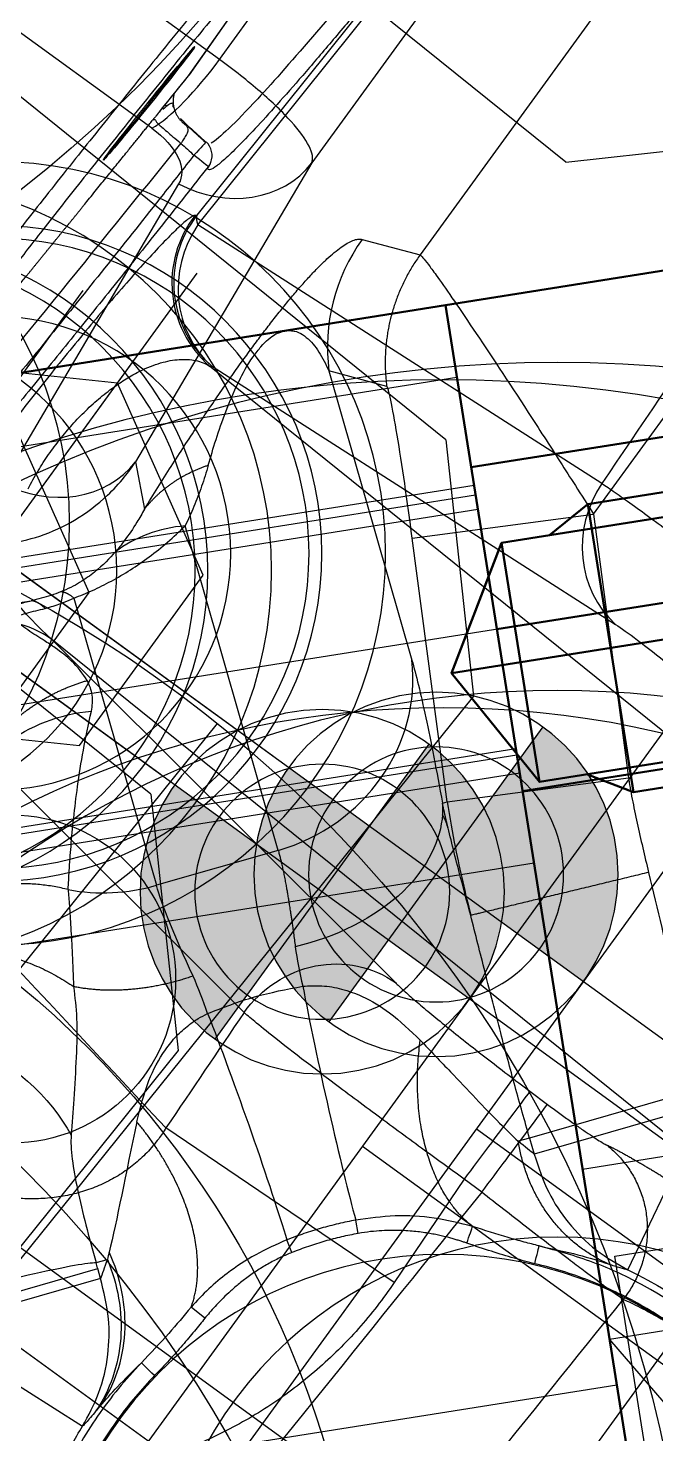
# Model space of a CAD drawing. Header units: millimetres. Extents: x 10462777 to 22643323, y 453826 to 1389191.
# Drawn here: x 11287699.56 to 11287716.79, y 585169.35 to 585207.93 of the extents above; entities that cross this region are included whole.
import ezdxf

# ---------------------------------------------------------------- set-up
doc = ezdxf.new("R2010")
doc.units = ezdxf.units.MM
doc.header["$LTSCALE"] = 200
doc.header["$MEASUREMENT"] = 0
for name, pattern in [('CENTER', [2, 1.25, -0.25, 0.25, -0.25]), ('HIDDEN', [3.75, 2.5, -1.25]), ('PHANTOM', [2.5, 1.25, -0.25, 0.25, -0.25, 0.25, -0.25])]:
    doc.linetypes.add(name, pattern=pattern)
doc.layers.get('0').update_dxf_attribs({"linetype": 'CONTINUOUS'})
for name, color, linetype in [('1', 1, 'CENTER'), ('CDQ2A50-25DC-A93L', 7, 'CONTINUOUS'), ('CENTER', 1, 'CONTINUOUS'), ('CL', 3, 'CONTINUOUS'), ('DR1431-08-007-000', 7, 'CONTINUOUS'), ('DR1433-A-002-023-000', 7, 'CONTINUOUS'), ('DR1501-002-005-002', 7, 'CONTINUOUS'), ('HIDDEN', 7, 'HIDDEN'), ('HL', 2, 'HIDDEN'), ('THIN', 3, 'CONTINUOUS')]:
    doc.layers.add(name, color=color, linetype=linetype)
doc.layers.add('DR1431-08-005-000', color=7, linetype='CONTINUOUS', lineweight=50)
doc.layers.add('LAYOUT', color=8, linetype='CONTINUOUS', lineweight=25)

# ---------------------------------------------------------------- blocks, each defined once
blk = doc.blocks.new('A$C321A0869')
at = {"layer": '1', "color": 155, "linetype": 'Continuous'}
for p, q in [((150.657, 285.091), (150.657, 261.085)), ((158.694, 258.125), (158.694, 285.091)), ((146.772, 281.313), (146.772, 261.384)), ((143.05, 262.187), (143.05, 279.228)), ((143.05, 262.187), (126.778, 262.187)), ((146.772, 261.384), (147.675, 251.903)), ((149.123, 260.498), (150.657, 261.085)), ((142.66, 259.573), (127.241, 259.573)), ((144.148, 258.77), (145.052, 249.289)), ((155.051, 254.667), (158.694, 258.125)), ((158.694, 258.125), (163.717, 252.833)), ((152.037, 257.627), (150.503, 257.04)), ((150.503, 257.04), (157.009, 251.957)), ((160.074, 249.375), (155.051, 254.667)), ((160.074, 249.375), (163.717, 252.833)), ((147.675, 251.903), (148.633, 250.991)), ((157.106, 245.576), (149.806, 251.28)), ((159.993, 249.272), (160.074, 249.375)), ((148.5, 247.885), (154.964, 242.835)), ((170.361, 247.124), (167.327, 243.24)), ((170.721, 246.842), (167.686, 242.959)), ((171.63, 241.898), (170.721, 246.842)), ((157.106, 245.576), (154.964, 242.835)), ((167.327, 243.24), (167.126, 242.984)), ((167.327, 243.24), (167.686, 242.959)), ((415.077, 242.505), (413.077, 242.505)), ((415.077, 242.54), (415.077, 242.505)), ((415.077, 242.505), (417.077, 242.505)), ((416.348, 242.134), (422.455, 242.531)), ((416.38, 242.135), (422.488, 242.532)), ((415.078, 242.139), (416.345, 242.134)), ((413.512, 239.556), (413.476, 239.593)), ((422.508, 239.578), (413.512, 239.556)), ((413.318, 239.37), (422.315, 239.391)), ((414.752, 226.281), (413.318, 239.37)), ((165.057, 238.356), (164.788, 238.614)), ((398.701, 238.074), (397.284, 224.823)), ((163.893, 236.866), (163.577, 237.065)), ((410.507, 206.072), (410.507, 236.687)), ((410.507, 236.687), (410.542, 236.65)), ((410.542, 236.65), (411.976, 223.561)), ((401.949, 235.354), (400.532, 222.103)), ((401.949, 206.072), (401.949, 235.354)), ((163.02, 234.001), (162.536, 234.024)), ((159.704, 233.483), (159.904, 233.739)), ((156.805, 229.493), (159.839, 233.377)), ((160.063, 233.202), (157.029, 229.318)), ((160.063, 233.202), (159.839, 233.377)), ((157.029, 229.318), (162.046, 229.632)), ((394.103, 216.965), (393.474, 224.505)), ((397.516, 217.25), (394.103, 216.965)), ((397.537, 216.648), (397.516, 217.25)), ((400.528, 217.358), (400.549, 216.756))]:
    blk.add_line(p, q, dxfattribs=at)
at = {"layer": '1', "color": 155, "linetype": 'Continuous', "extrusion": (0, 0, -1)}
blk.add_arc((-173.75, 230.365), 11.727, 79.5826, 127.5149, dxfattribs=at)
at = {"layer": '1', "color": 155, "linetype": 'Continuous'}
for centre, start, end in [((416.348, 242.637), 269.7329, 273.7184), ((414.735, 240.654), 286.3248, 356.523)]:
    blk.add_arc(centre, 0.503, start, end, dxfattribs=at)
for centre, major_axis, ratio, start_param, end_param in [((143.758, 261.384), (3.004, 0.286), 0.87535, 4.75906, 6.174726), ((154.146, 260.498), (-1.799, 4.697), 0.998429, 1.205492, 1.963716), ((144.661, 251.903), (-3.004, -0.286), 0.87535, 1.617467, 3.033135), ((153.365, 248.498), (-3.097, -3.964), 0.9436, 1.570795, 2.984605), ((143.992, 250.627), (-3.469, -3.642), 0.997391, 0.77587, 1.562653), ((151.223, 245.757), (3.097, 3.964), 0.9436, 4.22395, 4.712389), ((416.348, 242.637), (-0.033, 0.502), 0.965636, 3.074391, 3.141616), ((414.735, 240.654), (0.007, -0.503), 0.015247, 0.052361, 1.570594), ((414.735, 240.654), (-0.502, 0.031), 0.000925, 3.138893, 4.697168), ((414.735, 240.654), (-0.141, 0.483), 0.981358, 2.865819, 3.174421), ((413.519, 236.579), (2.158, 2.11), 0.997396, 0.811863, 2.330296), ((413.554, 236.543), (-2.158, -2.11), 0.997396, 3.953456, 5.471889), ((413.554, 236.543), (-0.007, 3.018), 0.217539, 0.053641, 0.356865), ((413.554, 236.543), (3, 0.329), 0.940037, 1.546497, 2.987638), ((398.937, 235.246), (3.001, -0.321), 0.938062, 0.151539, 1.749148), ((414.988, 223.454), (3, 0.329), 0.940037, 1.546497, 2.987638)]:
    blk.add_ellipse(centre, major_axis=major_axis, ratio=ratio, start_param=start_param, end_param=end_param, dxfattribs=at)
at = {"layer": '1', "color": 155, "linetype": 'Continuous', "extrusion": (0, 0, -1)}
for start_param, end_param in [(0.000303, 1.570796), (3.141594, 6.283184), (1.570796, 3.14129)]:
    blk.add_ellipse((415.077, 242.505), major_axis=(-2, 0), ratio=0.017455, start_param=start_param, end_param=end_param, dxfattribs=at)
at = {"layer": '1', "color": 155, "linetype": 'Continuous'}
for points, degree in [([(142.66, 259.573), (142.896, 260.1), (143.05, 261.133), (143.05, 262.187)], 3), ([(148.633, 250.991), (148.615, 251.23), (148.581, 251.7), (148.538, 252.381), (148.502, 253.041), (148.472, 253.68), (148.449, 254.298), (148.432, 254.89), (148.423, 255.45), (148.419, 255.957), (148.421, 256.408), (148.428, 256.837), (148.44, 257.269), (148.459, 257.706), (148.484, 258.125), (148.517, 258.517), (148.556, 258.878), (148.601, 259.206), (148.653, 259.5), (148.712, 259.762), (148.778, 259.988), (148.851, 260.179), (148.932, 260.33), (149.022, 260.441), (149.089, 260.484), (149.123, 260.498)], 3), ([(142.66, 259.573), (143.076, 259.573), (143.828, 259.405), (144.127, 258.995), (144.148, 258.77)], 3), ([(149.342, 253.002), (149.413, 252.809), (149.542, 252.424), (149.695, 251.849), (149.773, 251.468), (149.806, 251.28)], 3), ([(157.009, 251.957), (157.169, 251.831), (157.537, 251.529), (158.223, 250.927), (159.042, 250.175), (159.663, 249.588), (159.993, 249.272)], 3), ([(148.5, 247.885), (148.597, 248.031), (148.789, 248.34), (149.062, 248.859), (149.307, 249.418), (149.516, 250.011), (149.686, 250.63), (149.771, 251.061), (149.806, 251.28)], 3), ([(149.806, 251.28), (149.266, 250.814), (148.867, 250.214), (148.677, 249.58)], 3), ([(165.688, 251.059), (167.278, 249.705), (168.778, 248.36), (170.361, 247.124)], 3), ([(159.993, 249.272), (160.057, 249.196), (160.118, 249.113), (160.173, 249.024)], 3), ([(160.511, 248.814), (160.31, 248.97), (160.17, 249.016)], 2), ([(148.105, 247.805), (148.055, 247.726), (147.95, 247.572), (147.78, 247.349), (147.659, 247.207), (147.597, 247.137)], 3), ([(149.334, 243.535), (149.564, 244.325), (150.058, 245.085), (150.712, 245.655)], 3), ([(159.038, 243.712), (159.285, 243.452), (159.554, 243.208), (159.841, 242.956)], 3), ([(157.24, 241.41), (156.179, 242.009), (155.399, 242.494), (154.964, 242.835)], 3), ([(167.686, 242.959), (167.567, 242.96), (167.373, 242.972), (167.126, 242.984)], 3), ([(421.739, 242.545), (421.625, 242.551), (421.349, 242.562), (420.783, 242.578), (420.083, 242.593), (419.266, 242.605), (418.353, 242.615), (417.364, 242.622), (416.322, 242.627), (415.251, 242.629), (414.176, 242.628), (413.122, 242.624), (412.113, 242.617), (411.173, 242.608), (410.324, 242.597), (409.583, 242.583), (408.971, 242.568), (408.503, 242.551), (408.295, 242.539), (408.216, 242.533)], 3), ([(415.107, 242.139), (415.111, 242.139), (415.118, 242.139), (415.128, 242.139), (415.134, 242.139)], 3), ([(415.134, 242.139), (415.539, 242.137), (415.943, 242.136), (416.348, 242.134)], 3), ([(415.32, 242.14), (415.318, 242.119), (415.317, 242.099), (415.316, 242.078)], 3), ([(158.168, 240.815), (157.854, 241.032), (157.552, 241.234), (157.24, 241.41)], 3), ([(162.825, 231.917), (162.751, 231.398), (162.678, 230.361), (162.79, 228.79), (163.123, 227.258), (163.67, 225.785), (164.419, 224.405), (165.356, 223.145), (166.462, 222.03), (167.715, 221.083), (169.089, 220.322), (170.556, 219.764), (172.088, 219.418), (173.654, 219.293), (175.221, 219.391), (176.759, 219.71), (178.236, 220.242), (179.623, 220.979), (180.892, 221.904), (182.017, 223), (182.976, 224.243), (183.749, 225.61), (184.321, 227.072), (184.68, 228.601), (184.82, 230.165), (184.737, 231.733), (184.433, 233.274), (183.914, 234.756), (183.19, 236.15), (182.277, 237.427), (181.192, 238.563), (179.957, 239.533), (178.598, 240.319), (177.141, 240.905), (175.616, 241.278), (174.052, 241.432), (172.485, 241.364), (170.938, 241.073), (169.952, 240.739), (169.468, 240.535)], 3), ([(404.01, 241.184), (407.26, 241.152), (411.007, 241.134), (414.772, 241.135)], 3), ([(414.772, 241.135), (414.767, 241.055), (414.757, 240.894), (414.747, 240.734), (414.743, 240.654)], 3), ([(415.213, 240.625), (415.261, 241.368)], 1), ([(169.468, 240.535), (169.38, 240.75), (169.281, 240.992), (169.277, 241)], 3), ([(393.474, 224.505), (394.259, 230.025), (395.045, 235.545), (395.83, 241.065)], 3), ([(167.626, 239.896), (167.568, 240.09), (167.502, 240.308), (167.487, 240.36)], 3), ([(169.468, 240.535), (169.295, 240.465), (168.928, 240.324), (168.314, 240.11), (167.863, 239.967), (167.626, 239.896)], 3), ([(413.476, 239.593), (413.45, 239.62), (413.328, 239.671), (412.949, 239.742), (412.405, 239.802), (411.729, 239.852), (410.956, 239.892), (410.116, 239.92), (409.233, 239.939), (408.323, 239.948), (407.398, 239.949), (406.465, 239.941), (405.529, 239.926), (404.59, 239.903), (403.98, 239.882), (403.678, 239.871)], 3), ([(414.742, 240.151), (414.064, 240.142), (412.713, 240.128), (410.689, 240.115), (408.693, 240.113), (406.728, 240.121), (405.441, 240.134), (404.805, 240.142)], 3), ([(422.459, 239.626), (421.971, 239.629), (421.024, 239.637), (419.67, 239.661), (418.439, 239.696), (417.359, 239.741), (416.442, 239.795), (415.694, 239.858), (415.144, 239.928), (414.81, 240.001), (414.673, 240.072), (414.682, 240.114), (414.703, 240.134)], 3), ([(414.703, 240.134), (414.706, 240.137), (414.715, 240.142), (414.732, 240.148), (414.742, 240.151)], 3), ([(167.626, 239.896), (167.599, 239.888), (167.54, 239.87), (167.444, 239.839), (167.34, 239.803), (167.227, 239.762), (167.105, 239.715), (166.975, 239.662), (166.836, 239.601), (166.687, 239.532), (166.526, 239.451), (166.355, 239.359), (166.172, 239.251), (165.975, 239.126), (165.766, 238.98), (165.544, 238.808), (165.308, 238.606), (165.141, 238.444), (165.057, 238.356)], 3), ([(164.788, 238.614), (164.732, 238.556), (164.623, 238.438), (164.462, 238.256), (164.305, 238.069), (164.151, 237.878), (164.001, 237.682), (163.856, 237.481), (163.714, 237.276), (163.623, 237.136), (163.577, 237.065)], 3), ([(401.949, 235.354), (401.996, 236.39), (402.223, 237.441), (402.674, 238.458)], 3), ([(165.057, 238.356), (165.003, 238.3), (164.897, 238.187), (164.742, 238.013), (164.591, 237.833), (164.443, 237.649), (164.299, 237.461), (164.159, 237.268), (164.024, 237.07), (163.936, 236.935), (163.893, 236.866)], 3), ([(158.337, 237.268), (158.928, 235.948), (159.509, 234.716), (159.828, 233.93)], 3), ([(163.893, 236.866), (163.838, 236.779), (163.727, 236.592), (163.562, 236.268), (163.416, 235.924), (163.295, 235.578), (163.202, 235.249), (163.135, 234.95), (163.087, 234.678), (163.054, 234.43), (163.032, 234.203), (163.023, 234.066), (163.02, 234.001)], 3), ([(159.828, 233.93), (159.855, 233.863), (159.88, 233.799), (159.904, 233.739)], 3), ([(163.02, 234.001), (163.013, 233.858), (162.997, 233.555), (162.96, 233.051), (162.906, 232.504), (162.855, 232.117), (162.825, 231.917)], 3), ([(159.839, 233.377), (159.794, 233.412), (159.749, 233.447), (159.704, 233.483)], 3), ([(159.904, 233.739), (159.974, 233.503), (160.033, 233.317), (160.063, 233.202)], 3), ([(162.825, 231.917), (162.569, 231.954), (162.335, 231.988), (162.328, 231.99)], 3), ([(162.096, 230.188), (162.097, 230.207), (162.1, 230.245), (162.105, 230.304), (162.108, 230.344), (162.11, 230.365)], 3), ([(162.096, 230.188), (162.089, 230.103), (162.078, 229.949), (162.062, 229.764), (162.052, 229.671), (162.046, 229.632)], 3), ([(162.825, 226.104), (162.678, 226.479), (162.424, 227.246), (162.163, 228.428), (162.071, 229.23), (162.046, 229.632)], 3), ([(437.273, 228.161), (429.766, 227.534), (422.259, 226.908), (414.752, 226.281)], 3), ([(414.752, 226.281), (414.765, 226.157), (414.789, 225.864), (414.825, 225.291), (414.859, 224.597), (414.89, 223.794), (414.919, 222.896), (414.944, 221.92), (414.965, 220.884), (414.981, 219.807), (414.989, 219.075), (414.992, 218.709)], 3), ([(397.284, 224.823), (396.014, 224.717), (394.744, 224.611), (393.474, 224.505)], 3), ([(394.103, 216.965), (393.567, 216.921), (392.499, 216.901), (390.908, 217.08), (389.353, 217.465), (387.852, 218.051), (386.425, 218.834), (385.094, 219.807), (383.88, 220.96), (382.802, 222.283), (382.193, 223.264), (381.915, 223.781)], 3), ([(411.976, 223.561), (412.014, 223.213), (412.057, 221.902), (412.017, 219.845), (411.98, 218.817)], 3), ([(400.532, 222.103), (400.522, 222.014), (400.506, 221.802), (400.487, 221.377), (400.475, 220.86), (400.471, 220.261), (400.474, 219.594), (400.485, 218.877), (400.502, 218.122), (400.518, 217.614), (400.528, 217.358)], 3), ([(397.537, 216.648), (392.915, 216.648), (388.292, 216.648), (383.669, 216.648)], 3), ([(400.549, 216.756), (400.554, 216.629), (400.564, 216.38), (400.583, 216.012), (400.604, 215.673), (400.627, 215.371), (400.651, 215.119), (400.675, 214.924), (400.69, 214.839), (400.698, 214.807)], 3), ([(385.195, 211.778), (389.359, 211.778), (393.522, 211.778), (397.686, 211.778)], 3)]:
    blk.add_open_spline(points, degree=degree, dxfattribs=at)
for points, degree, knots in [([(146.772, 261.384), (146.744, 261.443), (146.691, 261.559), (146.376, 261.766), (145.714, 261.983), (144.714, 262.121), (143.794, 262.179), (143.297, 262.184), (143.05, 262.187)], 3, [0, 0, 0, 0, 0.132139, 0.256389, 0.507677, 0.754767, 0.87835, 1, 1, 1, 1]), ([(150.657, 261.085), (150.686, 261.083), (150.743, 261.079), (150.978, 261.013), (151.377, 260.886), (152.031, 260.66), (153.347, 260.185), (155.116, 259.519), (156.826, 258.858), (157.872, 258.449), (158.404, 258.24), (158.694, 258.125)], 3, [0, 0, 0, 0, 0.077097, 0.154732, 0.233077, 0.351193, 0.475205, 0.73083, 0.86431, 0.92586, 1, 1, 1, 1]), ([(149.342, 253.002), (149.261, 253.227), (149.101, 253.672), (148.871, 254.438), (148.696, 255.144), (148.577, 255.961), (148.602, 256.519), (148.668, 256.899), (148.797, 257.136), (149.066, 257.406), (149.464, 257.449), (149.978, 257.322), (150.327, 257.134), (150.503, 257.04)], 3, [0, 0, 0, 0, 0.088282, 0.174016, 0.253238, 0.300152, 0.32023, 0.343686, 0.399767, 0.461906, 0.637167, 0.817571, 1, 1, 1, 1]), ([(155.051, 254.667), (154.344, 255.412), (153.266, 256.52), (152.277, 257.467), (152.059, 257.636), (152.037, 257.627)], 3, [0, 0, 0, 0, 0.5, 0.75, 1, 1, 1, 1]), ([(163.717, 252.833), (163.762, 252.787), (163.903, 252.646), (164.217, 252.35), (164.806, 251.817), (165.333, 251.361), (165.688, 251.059)], 3, [0, 0, 0, 0, 0.125, 0.25, 0.5, 1, 1, 1, 1]), ([(142.9, 246.709), (143.044, 246.714), (143.33, 246.724), (143.899, 246.809), (144.603, 247.008), (145.403, 247.408), (146.145, 247.977), (146.796, 248.726), (147.312, 249.653), (147.584, 250.564), (147.681, 251.331), (147.677, 251.729), (147.675, 251.903)], 3, [0, 0, 0, 0, 0.049204, 0.098006, 0.195949, 0.298758, 0.410567, 0.535096, 0.675092, 0.831009, 0.926119, 1, 1, 1, 1]), ([(148.633, 250.991), (148.652, 250.857), (148.69, 250.518), (148.704, 250.044), (148.687, 249.708), (148.677, 249.58)], 3, [0, 0, 0, 0, 0.292514, 0.729303, 1, 1, 1, 1]), ([(148.677, 249.58), (148.65, 249.335), (148.61, 248.977), (148.428, 248.427), (148.273, 248.084), (148.159, 247.895), (148.105, 247.805)], 3, [0, 0, 0, 0, 0.542193, 0.791502, 0.901502, 1, 1, 1, 1]), ([(160.401, 248.913), (160.396, 248.917), (160.248, 249.046), (160.118, 249.16), (159.993, 249.272)], 3, [0, 0, 0, 0, 0.031387, 1, 1, 1, 1]), ([(160.074, 249.375), (160.381, 249.075), (161.141, 248.333), (161.949, 247.645), (162.43, 247.235)], 3, [0, 0, 0, 0, 0.404814, 1, 1, 1, 1]), ([(160.173, 249.024), (160.54, 248.443), (160.705, 247.609), (160.356, 245.634), (159.752, 244.529), (159.038, 243.712)], 3, [0, 0, 0, 0, 0.464674, 0.464674, 1, 1, 1, 1]), ([(162.43, 247.235), (162.108, 247.496), (161.576, 247.927), (160.909, 248.48), (160.556, 248.779), (160.401, 248.913)], 3, [0, 0, 0, 0, 0.438524, 0.722428, 1, 1, 1, 1]), ([(148.029, 247.189), (148.056, 247.222), (148.169, 247.366), (148.33, 247.596), (148.453, 247.801), (148.5, 247.885)], 3, [0, 0, 0, 0, 0.152753, 0.660661, 1, 1, 1, 1]), ([(149.081, 243.888), (148.993, 244.044), (148.825, 244.339), (148.44, 244.769), (147.838, 245.257), (147.295, 245.746), (147.107, 246.145), (147.088, 246.391), (147.18, 246.618), (147.365, 246.865), (147.517, 247.043), (147.597, 247.137)], 3, [0, 0, 0, 0, 0.112378, 0.212022, 0.38125, 0.626937, 0.716016, 0.791077, 0.882736, 0.937814, 1, 1, 1, 1]), ([(150.126, 246.27), (149.914, 246.343), (149.557, 246.467), (148.982, 246.481), (148.605, 246.465), (148.258, 246.443), (147.893, 246.419), (147.536, 246.439), (147.55, 246.581), (147.598, 246.67), (147.748, 246.861), (147.912, 247.052), (148.029, 247.189)], 3, [0, 0, 0, 0, 0.265002, 0.446461, 0.55115, 0.587095, 0.728981, 0.842237, 0.862993, 0.883813, 0.916512, 1, 1, 1, 1]), ([(167.327, 243.24), (166.941, 243.544), (166.154, 244.163), (164.931, 245.157), (163.684, 246.189), (162.84, 246.893), (162.43, 247.235)], 3, [0, 0, 0, 0, 0.23103, 0.471256, 0.743564, 1, 1, 1, 1]), ([(150.712, 245.655), (150.642, 245.789), (150.502, 246.054), (150.251, 246.198), (150.126, 246.27)], 3, [0, 0, 0, 0, 0.502274, 1, 1, 1, 1]), ([(153.073, 241.317), (152.98, 241.459), (152.767, 241.791), (152.423, 242.345), (152.028, 243.011), (151.6, 243.781), (151.153, 244.658), (150.858, 245.308), (150.712, 245.655)], 3, [0, 0, 0, 0, 0.110797, 0.25457, 0.416303, 0.596038, 0.793872, 1, 1, 1, 1]), ([(157.106, 245.576), (157.11, 245.573), (157.13, 245.557), (157.165, 245.529), (157.21, 245.493), (157.254, 245.456), (157.299, 245.419), (157.344, 245.379), (157.393, 245.337), (157.442, 245.294), (157.493, 245.249), (157.544, 245.202), (157.597, 245.154), (157.652, 245.104), (157.708, 245.052), (157.764, 244.999), (157.817, 244.949), (157.866, 244.902), (157.911, 244.858), (157.955, 244.816), (157.999, 244.773), (158.044, 244.73), (158.089, 244.685), (158.136, 244.639), (158.183, 244.593), (158.232, 244.543), (158.286, 244.49), (158.346, 244.429), (158.414, 244.36), (158.491, 244.282), (158.578, 244.193), (158.676, 244.092), (158.786, 243.978), (158.907, 243.851), (158.994, 243.76), (159.038, 243.712)], 3, [0, 0, 0, 0, 0.010976, 0.045454, 0.078064, 0.109454, 0.140269, 0.171103, 0.20204, 0.232936, 0.263832, 0.294787, 0.325628, 0.356353, 0.387618, 0.419091, 0.44824, 0.473862, 0.497072, 0.519164, 0.541262, 0.563523, 0.58577, 0.607833, 0.629828, 0.652644, 0.677303, 0.704798, 0.735639, 0.769942, 0.807853, 0.849696, 0.895847, 0.946724, 1, 1, 1, 1]), ([(159.841, 242.956), (159.978, 243.067), (160.269, 243.303), (160.775, 243.544), (161.421, 243.73), (162.276, 243.794), (162.946, 243.702), (163.323, 243.65)], 3, [0, 0, 0, 0, 0.125876, 0.26756, 0.431245, 0.679946, 1, 1, 1, 1]), ([(163.323, 243.65), (163.718, 243.578), (164.446, 243.447), (165.49, 243.25), (166.399, 243.089), (166.897, 243.017), (167.126, 242.984)], 3, [0, 0, 0, 0, 0.297791, 0.549146, 0.79288, 1, 1, 1, 1]), ([(422.215, 243.048), (422.043, 243.055), (421.706, 243.069), (420.938, 243.087), (420.039, 243.102), (419.031, 243.114), (417.959, 243.123), (416.86, 243.128), (415.765, 243.131), (414.341, 243.132), (412.522, 243.126), (410.452, 243.108), (408.613, 243.078), (408.029, 243.05), (407.725, 243.036)], 3, [0, 0, 0, 0, 0.070682, 0.139053, 0.205122, 0.268885, 0.330342, 0.389493, 0.446337, 0.500874, 0.608644, 0.727773, 0.858235, 1, 1, 1, 1]), ([(158.168, 240.815), (158.414, 241.197), (158.906, 241.962), (159.529, 242.625), (159.841, 242.956)], 3, [0, 0, 0, 0, 0.500038, 1, 1, 1, 1]), ([(159.841, 242.956), (160.523, 242.314), (161.488, 241.438), (163.368, 239.79), (164.226, 239.066), (164.788, 238.614)], 3, [0, 0, 0, 0, 0.5, 0.5, 1, 1, 1, 1]), ([(167.686, 242.959), (167.992, 242.738), (168.566, 242.324), (169.573, 241.954), (170.597, 241.782), (171.294, 241.861), (171.63, 241.898)], 3, [0, 0, 0, 0, 0.265143, 0.497577, 0.757868, 1, 1, 1, 1]), ([(162.328, 231.99), (162.29, 231.676), (162.216, 231.049), (162.204, 230.1), (162.263, 229.155), (162.538, 227.286), (163.317, 225.159), (165.443, 222.044), (169.588, 218.906), (176.905, 218.364), (182.342, 222.005), (184.457, 225.791), (185.525, 229.507), (185.119, 234.553), (181.668, 239.345), (177.913, 241.284), (174.88, 241.93), (172.769, 241.937), (170.732, 241.546), (169.762, 241.182), (169.277, 241)], 3, [0, 0, 0, 0, 0.015776, 0.031543, 0.047309, 0.063075, 0.125873, 0.15798, 0.251061, 0.374968, 0.498875, 0.553833, 0.589053, 0.691361, 0.793668, 0.870126, 0.89669, 0.94831, 0.974178, 1, 1, 1, 1]), ([(171.102, 241.716), (171.217, 241.754), (171.44, 241.827), (171.568, 241.875), (171.63, 241.898)], 3, [0, 0, 0, 0, 0.517858, 1, 1, 1, 1]), ([(404.518, 242.19), (406.843, 242.166), (409.442, 242.153), (410.084, 242.15), (410.722, 242.148), (411.332, 242.145), (412.016, 242.144), (413.594, 242.14), (414.764, 242.139)], 2, [0, 0, 0, 0.5, 0.5, 0.625, 0.625, 0.75, 0.75, 1, 1, 1]), ([(414.778, 242.139), (414.803, 242.131), (414.853, 242.116), (414.805, 242.046), (414.793, 241.947), (414.788, 241.758), (414.776, 241.483), (414.773, 241.232), (414.772, 241.135)], 3, [0, 0, 0, 0, 0.126036, 0.252684, 0.395826, 0.502158, 0.808452, 1, 1, 1, 1]), ([(415.107, 242.139), (415.051, 242.139), (414.968, 242.139), (414.86, 242.139), (414.809, 242.14), (414.785, 242.14)], 3, [0, 0, 0, 0, 0.525898, 0.773863, 1, 1, 1, 1]), ([(415.134, 242.139), (415.136, 242.139), (415.139, 242.139), (415.131, 242.139), (415.117, 242.139), (415.107, 242.139)], 3, [0, 0, 0, 0, 0.189317, 0.410072, 1, 1, 1, 1]), ([(415.485, 241.982), (415.49, 241.992), (415.486, 242.017), (415.391, 242.069), (415.264, 242.092), (415.181, 242.102)], 3, [0, 0, 0, 0, 0.217772, 0.59489, 1, 1, 1, 1]), ([(415.404, 241.934), (415.411, 241.931), (415.426, 241.931), (415.455, 241.953), (415.482, 241.978), (415.497, 241.993)], 3, [0, 0, 0, 0, 0.352703, 0.694892, 1, 1, 1, 1]), ([(169.277, 241), (169.628, 241.154), (170.337, 241.466), (170.845, 241.632), (171.102, 241.716)], 3, [0, 0, 0, 0, 0.49452, 1, 1, 1, 1]), ([(415.295, 241.574), (415.292, 241.537), (415.281, 241.446), (415.259, 241.365), (415.246, 241.316)], 3, [0, 0, 0, 0, 0.396142, 1, 1, 1, 1]), ([(153.073, 241.317), (153.165, 241.208), (153.354, 240.984), (153.74, 240.52), (154.208, 239.947), (154.571, 239.486), (154.757, 239.25)], 3, [0, 0, 0, 0, 0.229249, 0.471698, 0.728457, 1, 1, 1, 1]), ([(415.246, 241.316), (415.226, 241.277), (415.186, 241.202), (415.066, 241.166), (414.949, 241.155), (414.849, 241.143), (414.8, 241.138), (414.772, 241.135)], 3, [0, 0, 0, 0, 0.270338, 0.519855, 0.772389, 0.867622, 1, 1, 1, 1]), ([(415.278, 241.454), (415.273, 241.376), (415.257, 241.099), (415.24, 240.822), (415.229, 240.623)], 3, [0, 0, 0, 0, 0.28498, 1, 1, 1, 1]), ([(158.337, 237.268), (158.19, 237.635), (157.921, 238.303), (157.797, 239.158), (157.825, 239.791), (157.912, 240.202), (158.028, 240.54), (158.123, 240.726), (158.168, 240.815)], 3, [0, 0, 0, 0, 0.332596, 0.604526, 0.736299, 0.85181, 0.929059, 1, 1, 1, 1]), ([(158.168, 240.815), (158.956, 240.308), (160.041, 239.583), (162.095, 238.158), (163.003, 237.5), (163.577, 237.065)], 3, [0, 0, 0, 0, 0.5, 0.5, 1, 1, 1, 1]), ([(169.277, 241), (169.146, 240.948), (168.874, 240.839), (168.279, 240.62), (167.81, 240.466), (167.487, 240.36)], 3, [0, 0, 0, 0, 0.22205, 0.462996, 1, 1, 1, 1]), ([(167.487, 240.36), (167.151, 240.226), (166.484, 239.96), (165.57, 239.364), (165.05, 238.865), (164.788, 238.614)], 3, [0, 0, 0, 0, 0.335416, 0.665187, 1, 1, 1, 1]), ([(414.743, 240.654), (414.29, 240.647), (413.016, 240.632), (410.934, 240.617), (408.519, 240.615), (406.557, 240.627), (405.41, 240.64), (405.028, 240.645)], 3, [0, 0, 0, 0, 0.134408, 0.378461, 0.622805, 0.872393, 1, 1, 1, 1]), ([(422.624, 240.102), (420.36, 240.114), (418.374, 240.171), (416.127, 240.325), (415.529, 240.404), (415.294, 240.491)], 3, [0, 0, 0, 0, 0.589975, 0.589975, 1, 1, 1, 1]), ([(154.757, 239.25), (154.953, 239.037), (155.376, 238.58), (155.967, 237.713), (156.557, 236.784), (156.924, 236.19), (157.096, 235.911)], 3, [0, 0, 0, 0, 0.222937, 0.480834, 0.756514, 1, 1, 1, 1]), ([(404.757, 238.454), (404.783, 238.46), (404.984, 238.501), (405.363, 238.563), (405.903, 238.614), (406.434, 238.631), (406.966, 238.615), (407.503, 238.563), (408.036, 238.472), (408.527, 238.347), (408.94, 238.204), (409.274, 238.058), (409.552, 237.907), (409.792, 237.749), (409.998, 237.581), (410.169, 237.406), (410.307, 237.224), (410.414, 237.032), (410.478, 236.851), (410.501, 236.734), (410.507, 236.687)], 3, [0, 0, 0, 0, 0.009963, 0.074429, 0.134527, 0.192669, 0.251292, 0.312836, 0.379333, 0.448899, 0.513275, 0.569054, 0.622128, 0.676849, 0.731687, 0.786085, 0.841196, 0.898228, 0.958356, 1, 1, 1, 1]), ([(163.577, 237.065), (163.418, 236.792), (163.101, 236.248), (162.808, 235.45), (162.615, 234.708), (162.563, 234.257), (162.536, 234.024)], 3, [0, 0, 0, 0, 0.291672, 0.579176, 0.782285, 1, 1, 1, 1]), ([(150.227, 233.954), (150.765, 234.921), (151.853, 235.854), (154.55, 236.622), (156.037, 236.422), (157.096, 235.911)], 3, [0, 0, 0, 0, 0.5, 0.5, 1, 1, 1, 1]), ([(157.096, 235.911), (157.151, 235.831), (157.267, 235.662), (157.593, 235.297), (158.117, 234.795), (158.87, 234.15), (159.423, 233.708), (159.704, 233.483)], 3, [0, 0, 0, 0, 0.104926, 0.220029, 0.465508, 0.72841, 1, 1, 1, 1]), ([(162.11, 230.365), (162.096, 231.037), (161.885, 231.752), (161.078, 233.014), (160.486, 233.553), (159.828, 233.93)], 3, [0, 0, 0, 0, 0.5, 0.5, 1, 1, 1, 1]), ([(162.536, 234.024), (162.515, 233.711), (162.467, 233.031), (162.376, 232.355), (162.327, 231.99)], 3, [0, 0, 0, 0, 0.459971, 1, 1, 1, 1]), ([(156.423, 229.741), (157.115, 230.607), (157.901, 231.553), (159.122, 232.942), (159.531, 233.357), (159.704, 233.483)], 3, [0, 0, 0, 0, 0.5, 0.5, 1, 1, 1, 1]), ([(159.904, 233.739), (160.529, 233.356), (161.091, 232.819), (161.865, 231.568), (162.073, 230.861), (162.096, 230.188)], 3, [0, 0, 0, 0, 0.5, 0.5, 1, 1, 1, 1]), ([(162.046, 229.632), (162.002, 229.967), (161.909, 230.662), (161.494, 231.614), (160.892, 232.502), (160.351, 232.958), (160.063, 233.202)], 3, [0, 0, 0, 0, 0.242098, 0.502422, 0.734837, 1, 1, 1, 1]), ([(162.11, 230.365), (162.129, 230.588), (162.169, 231.042), (162.274, 231.67), (162.327, 231.99)], 3, [0, 0, 0, 0, 0.489912, 1, 1, 1, 1]), ([(393.474, 224.505), (393.356, 224.49), (393.069, 224.466), (392.623, 224.478), (392.142, 224.55), (391.683, 224.678), (391.242, 224.858), (390.822, 225.089), (390.427, 225.367), (390.058, 225.69), (389.719, 226.053), (389.41, 226.456), (389.133, 226.894), (388.892, 227.363), (388.687, 227.859), (388.518, 228.384), (388.388, 228.937), (388.296, 229.524), (388.254, 230.085), (388.252, 230.45), (388.255, 230.607)], 3, [0, 0, 0, 0, 0.04152, 0.100873, 0.156978, 0.212835, 0.268183, 0.323489, 0.37875, 0.433797, 0.488967, 0.544603, 0.600587, 0.656781, 0.71326, 0.770349, 0.828758, 0.88921, 0.952417, 1, 1, 1, 1]), ([(397.516, 217.25), (397.491, 217.733), (397.438, 218.762), (397.369, 220.345), (397.323, 221.6), (397.292, 222.731), (397.274, 223.611), (397.272, 224.371), (397.28, 224.683), (397.284, 224.823)], 3, [0, 0, 0, 0, 0.147311, 0.313901, 0.49975, 0.578989, 0.749855, 0.888125, 1, 1, 1, 1]), ([(397.284, 224.823), (398.084, 224.872), (398.906, 224.604), (400.113, 223.594), (400.49, 222.857), (400.532, 222.103)], 3, [0, 0, 0, 0, 0.5, 0.5, 1, 1, 1, 1]), ([(400.528, 217.358), (400.488, 217.356), (400.146, 217.344), (399.038, 217.304), (398.279, 217.277), (397.516, 217.25)], 3, [0, 0, 0, 0, 0.5, 0.5, 1, 1, 1, 1]), ([(397.537, 216.648), (398.301, 216.675), (399.06, 216.702), (400.167, 216.742), (400.509, 216.754), (400.549, 216.756)], 3, [0, 0, 0, 0, 0.5, 0.5, 1, 1, 1, 1]), ([(397.686, 211.778), (397.68, 211.846), (397.667, 212.006), (397.644, 212.428), (397.622, 212.977), (397.594, 213.832), (397.564, 215.032), (397.546, 216.136), (397.537, 216.648)], 3, [0, 0, 0, 0, 0.106464, 0.2505, 0.399077, 0.500944, 0.768463, 1, 1, 1, 1]), ([(400.698, 214.807), (400.827, 214.268), (401.03, 212.748), (401.167, 211.517), (401.302, 210.087), (401.435, 208.475), (401.571, 206.581), (401.642, 205.453), (401.644, 205.421)], 2, [0, 0, 0, 0.278702, 0.418053, 0.557404, 0.696755, 0.836106, 0.995364, 1, 1, 1]), ([(397.686, 211.778), (397.725, 211.64), (397.81, 211.29), (397.942, 210.565), (398.081, 209.62), (398.22, 208.494), (398.357, 207.204), (398.489, 205.767), (398.613, 204.231), (398.691, 203.15), (398.727, 202.613)], 3, [0, 0, 0, 0, 0.115247, 0.242292, 0.369963, 0.497456, 0.624523, 0.751811, 0.879371, 1, 1, 1, 1])]:
    blk.add_open_spline(points, degree=degree, knots=knots, dxfattribs=at)
for points, weights in [([(150.657, 261.085), (150.659, 259.75), (151.165, 258.548), (152.037, 257.627)], [1.00000040806, 1.00017010855, 1.05327027137, 1.15930089651]), ([(148.633, 250.991), (148.659, 251.703), (148.903, 252.387), (149.342, 253.002)], [1.00420682873, 0.993106286167, 1.00397396237, 1.03680985735]), ([(165.688, 251.059), (163.855, 248.908), (162.526, 247.347), (162.43, 247.235)], [1.15917933791, 0.946940034672, 0.946940220698, 1.15917989599]), ([(148.5, 247.885), (148.32, 247.894), (148.187, 247.868), (148.105, 247.805)], [1.00466195107, 0.998446003305, 0.998446016309, 1.00466199009]), ([(148.029, 247.189), (147.845, 247.215), (147.7, 247.198), (147.597, 247.137)], [1.01739627749, 1.00548402201, 0.999689533563, 1.00001281216]), ([(149.081, 243.888), (149.231, 244.765), (149.587, 245.577), (150.126, 246.27)], [1.01739674766, 0.994201205386, 0.994201084113, 1.01739638384]), ([(167.487, 240.36), (165.974, 240.395), (164.384, 241.655), (163.323, 243.65)], [1.10190920764, 0.9633428553, 0.966083415594, 1.11013088852]), ([(171.102, 241.716), (169.667, 241.409), (168.242, 241.886), (167.126, 242.984)], [1.02241688204, 0.974119878274, 1.00386452305, 1.11165081637]), ([(415.482, 241.979), (415.304, 241.804), (415.228, 241.567), (415.246, 241.316)], [1.00157473477, 1.0129901797, 1.08646959188, 1.2220129713]), ([(415.729, 242.143), (415.636, 242.104), (415.553, 242.049), (415.482, 241.979)], [1.01689684721, 1.00219351494, 0.997086113962, 1.00157464428]), ([(153.073, 241.317), (151.569, 240.717), (150.511, 239.546), (150.087, 238.078)], [1.02650890995, 0.975311022228, 0.998273776495, 1.09539717275]), ([(157.24, 241.41), (156.57, 240.449), (155.712, 239.687), (154.757, 239.25)], [1.12691833314, 1.04047398289, 0.998187707595, 1.00005950725]), ([(414.703, 240.134), (414.76, 240.134), (414.818, 240.145), (414.873, 240.166)], [1.1565772138, 1.10660668569, 1.0685969673, 1.04254805861]), ([(150.209, 236.437), (150.905, 238.142), (152.62, 239.203), (154.757, 239.25)], [1.09539715045, 0.968200643785, 0.96820094985, 1.09539806865]), ([(162.536, 234.024), (162.136, 235.484), (160.528, 236.721), (158.337, 237.268)], [1.10051499072, 0.962894863052, 0.966591712609, 1.1116055394]), ([(400.698, 214.807), (400.736, 213.067), (399.481, 211.804), (397.686, 211.778)], [1.17683022819, 0.941056623078, 0.941056590602, 1.17683013077])]:
    blk.add_rational_spline(points, weights, degree=3, dxfattribs=at)
blk = doc.blocks.new('A$C3D036A4C')
at = {"layer": 'DR1501-002-005-002'}
h = blk.add_hatch(color=256, dxfattribs=at)
h.dxf.hatch_style = 1
h.paths.add_polyline_path([(20, 35), (20, 33.5, -0.414214), (23.5, 30), (25, 30, 0.414214)])
h.paths.add_polyline_path([(20, 33.5), (20, 30), (23.5, 30, 0.414214)], flags=17)
h.paths.add_polyline_path([(20, 30), (16.5, 30, 0.414214), (20, 26.5)], flags=17)
h.paths.add_polyline_path([(16.5, 30), (15, 30, 0.414214), (20, 25), (20, 26.5, -0.414214)])
at = {"layer": 'CL'}
for p, q in [((20, 8.5), (20, 81.5)), ((0, 45), (100, 45)), ((15, 30), (25, 30)), ((13.5, 15), (26.5, 15))]:
    blk.add_line(p, q, dxfattribs=at)
at = {"layer": 'DR1501-002-005-002'}
for p, q in [((0, 5), (0, 85)), ((5, 0), (0, 5)), ((5, 0), (95, 0))]:
    blk.add_line(p, q, dxfattribs=at)
for centre, radius in [((20, 30), 3.5), ((20, 15), 6.5)]:
    blk.add_circle(centre, radius, dxfattribs=at)
at = {"layer": 'HL'}
blk.add_circle((20, 30), 5, dxfattribs=at)
blk = doc.blocks.new('A$C148D47CC')
at = {"layer": 'CL'}
blk.add_line((0, 10), (175, 10), dxfattribs=at)
at = {"layer": 'DR1501-002-005-002'}
for p, q in [((20, 0), (20, 20)), ((0, 0), (175, 0))]:
    blk.add_line(p, q, dxfattribs=at)
blk = doc.blocks.new('A$C4F800965')
at = {"layer": 'CL'}
for p, q in [((35, 70), (35, 0)), ((0, 35), (70, 35))]:
    blk.add_line(p, q, dxfattribs=at)
blk.add_circle((35, 35), 26, dxfattribs=at)
at = {"layer": 'DR1501-002-005-002'}
for centre, radius in [((35, 35), 35), ((35, 9), 4.5)]:
    blk.add_circle(centre, radius, dxfattribs=at)
at = {"layer": 'HL'}
blk.add_circle((35, 35), 11, dxfattribs=at)
blk = doc.blocks.new('A$C59BF75ED')
at = {"layer": 'CENTER'}
for p, q in [((50, 24.5), (50, 5.5)), ((40.5, 15), (59.5, 15))]:
    blk.add_line(p, q, dxfattribs=at)
at = {"layer": 'CL'}
blk.add_line((30, 45), (230, 45), dxfattribs=at)
at = {"layer": 'DR1501-002-005-002'}
blk.add_lwpolyline([(52.887, 10), (47.113, 10), (44.226, 15), (47.113, 20), (52.887, 20), (55.773, 15), (52.887, 10)], dxfattribs=at)
for radius in [10.75, 9, 8.65]:
    blk.add_circle((50, 15), radius, dxfattribs=at)
for name, p in [('A$C3D036A4C', (30, 0)), ('A$C4F800965', (0, 10)), ('A$C148D47CC', (25, 35))]:
    blk.add_blockref(name, p, dxfattribs=at)
blk = doc.blocks.new('A$C01323151')
at = {"layer": 'DR1501-002-005-002', "xscale": -1, "rotation": 270}
blk.add_blockref('A$C59BF75ED', (160.15, 152.367), dxfattribs=at)
at = {"layer": 'DR1501-002-005-002', "rotation": 90.00000000000004}
blk.add_blockref('A$C59BF75ED', (444.4, 152.367), dxfattribs=at)
blk = doc.blocks.new('A$C6B1410A9')
at = {"layer": 'DR1501-002-005-002', "xscale": -1, "rotation": 270}
for p in [(145.06, 152.004), (435.06, 152.004)]:
    blk.add_blockref('A$C59BF75ED', p, dxfattribs=at)
at = {"layer": 'DR1501-002-005-002', "rotation": 90.00000000000004}
blk.add_blockref('A$C59BF75ED', (414.4, 149.992), dxfattribs=at)
blk = doc.blocks.new('CDQ2A50-25-S')
at = {"layer": 'CDQ2A50-25DC-A93L', "ltscale": 10}
for p, q in [((-32, 65.5), (-32, 0)), ((-28.723, 0), (-28.723, 65.5)), ((-21.5, 0), (-21.5, 65.5)), ((-18.5, 0), (-18.5, 65.5)), ((-4, 0), (-4, 65.5)), ((-32, 0), (32, 0)), ((-10, 0), (-10, -26.5))]:
    blk.add_line(p, q, dxfattribs=at)
at = {"layer": 'CDQ2A50-25DC-A93L', "color": 6, "ltscale": 10}
for p, q in [((-10, 0), (-10, -6.5)), ((-5.268, -6.5), (-5.268, 0)), ((-5.268, 0), (5.268, 0))]:
    blk.add_line(p, q, dxfattribs=at)
at = {"layer": 'CENTER', "ltscale": 10}
blk.add_line((-25, -3), (-25, 68.5), dxfattribs=at)
at = {"layer": 'HIDDEN', "ltscale": 10}
for p, q in [((-28.323, 0), (-28.323, 65.5)), ((-21.677, 0), (-21.677, 65.5)), ((-29, 14), (-29, 0)), ((-21, 0), (-21, 14))]:
    blk.add_line(p, q, dxfattribs=at)
at = {"layer": 'THIN', "color": 6, "ltscale": 10}
blk.add_line((-5.268, 0), (5.268, -6.5), dxfattribs=at)
blk = doc.blocks.new('A$C7C8F32CC')
at = {"layer": 'DR1431-08-005-000', "ltscale": 10}
blk.add_line((6.5, 159, 41.999), (6.5, 102, 41.999), dxfattribs=at)
at = {"layer": 'DR1431-08-005-000', "color": 1, "ltscale": 0.5}
blk.add_line((16.5, 87, 41.999), (16.5, 103.419, 41.999), dxfattribs=at)
at = {"layer": 'DR1431-08-005-000', "ltscale": 0.5}
for p, q in [((6.5, 102, 41.999), (74.5, 102, 41.999)), ((6.5, 102, 41.999), (74.5, 102, 41.999)), ((6.5, 102, 41.999), (6.5, 87, 41.999)), ((19.823, 101.5, 41.999), (13.177, 101.5, 41.999)), ((20.5, 99, 41.999), (12.5, 99, 41.999))]:
    blk.add_line(p, q, dxfattribs=at)
at = {"layer": 'DR1431-08-005-000', "color": 2, "linetype": 'HIDDEN', "ltscale": 0.5}
for p, q in [((11, 95.6, 41.999), (11, 102, 41.999)), ((20, 95.6, 41.999), (20, 102, 41.999))]:
    blk.add_line(p, q, dxfattribs=at)
at = {"layer": 'DR1431-08-005-000', "color": 1, "linetype": 'CENTER', "ltscale": 0.5}
blk.add_line((15.5, 87, 41.999), (15.5, 102, 41.999), dxfattribs=at)
at = {"layer": 'DR1431-08-005-000', "ltscale": 0.5, "elevation": 41.999}
blk.add_lwpolyline([(19.823, 87.677), (19.823, 101.5), (16.5, 103.419), (13.177, 101.5), (13.177, 87.677)], dxfattribs=at)
at = {"layer": 'DR1431-08-005-000', "color": 3, "ltscale": 0.5, "elevation": 41.999}
for points in [[(13.177, 100.172), (12.5, 99), (12.5, 87)], [(20.5, 87), (20.5, 99), (19.823, 100.172)]]:
    blk.add_lwpolyline(points, dxfattribs=at)
at = {"layer": 'DR1431-08-007-000', "ltscale": 10}
for p, q in [((33, 101.5, 41.999), (33, 0, 41.999)), ((48, 101.5, 41.999), (33, 101.5, 41.999))]:
    blk.add_line(p, q, dxfattribs=at)
at = {"layer": 'DR1433-A-002-023-000'}
blk.add_blockref('CDQ2A50-25-S', (40.5, 102, 41.999), dxfattribs=at)
blk = doc.blocks.new('A$C5CB33DE0')
at = {"layer": 'DR1433-A-002-023-000', "ltscale": 0.5, "xscale": -1, "rotation": 180}
blk.add_blockref('A$C7C8F32CC', (0, 170.5), dxfattribs=at)
blk = doc.blocks.new('A$C256B494F')
at = {"layer": 'DR1501-002-005-002'}
blk.add_blockref('A$C59BF75ED', (475.786, 197.943, -10.028), dxfattribs=at)
for name, p, rotation in [('A$C5CB33DE0', (186.894, 170.537, -52.027), 314.9999999999999), ('A$C59BF75ED', (230, 264.787, -10.028), 180)]:
    blk.add_blockref(name, p, dxfattribs=dict(at, rotation=rotation))
blk = doc.blocks.new('A$C1F8A417F')
at = {"ltscale": 10}
for name, p in [('A$C256B494F', (1576.882, 789.024, 10.028)), ('A$C6B1410A9', (1650.716, 788.607)), ('A$C01323151', (1633.375, 786.022))]:
    blk.add_blockref(name, p, dxfattribs=at)
at = {"layer": 'DR1501-002-005-002'}
blk.add_blockref('A$C321A0869', (1664.775, 743.024), dxfattribs=at)
blk = doc.blocks.new('A$C7DA30AB0')
at = {"layer": 'LAYOUT', "color": 6, "linetype": 'PHANTOM'}
blk.add_circle((3030.448, 3025.987, 0), 2693.021, dxfattribs=at)

msp = doc.modelspace()

# ---------------------------------------------------------------- block references
at = {"ltscale": 10, "rotation": 324.019764306913}
msp.add_blockref('A$C1F8A417F', (11285651.31599, 585455.73383), dxfattribs=at)

# ---------------------------------------------------------------- next in the draw order: block references
at = {"ltscale": 10, "rotation": 51.1429793073033}
msp.add_blockref('A$C1F8A417F', (11287165.47006, 582967.95012), dxfattribs=at)

# ---------------------------------------------------------------- next in the draw order: block references
at = {"ltscale": 10}
msp.add_blockref('A$C7DA30AB0', (11285684.40366, 580408.4363), dxfattribs=at)

doc.saveas('drawing.dxf')
